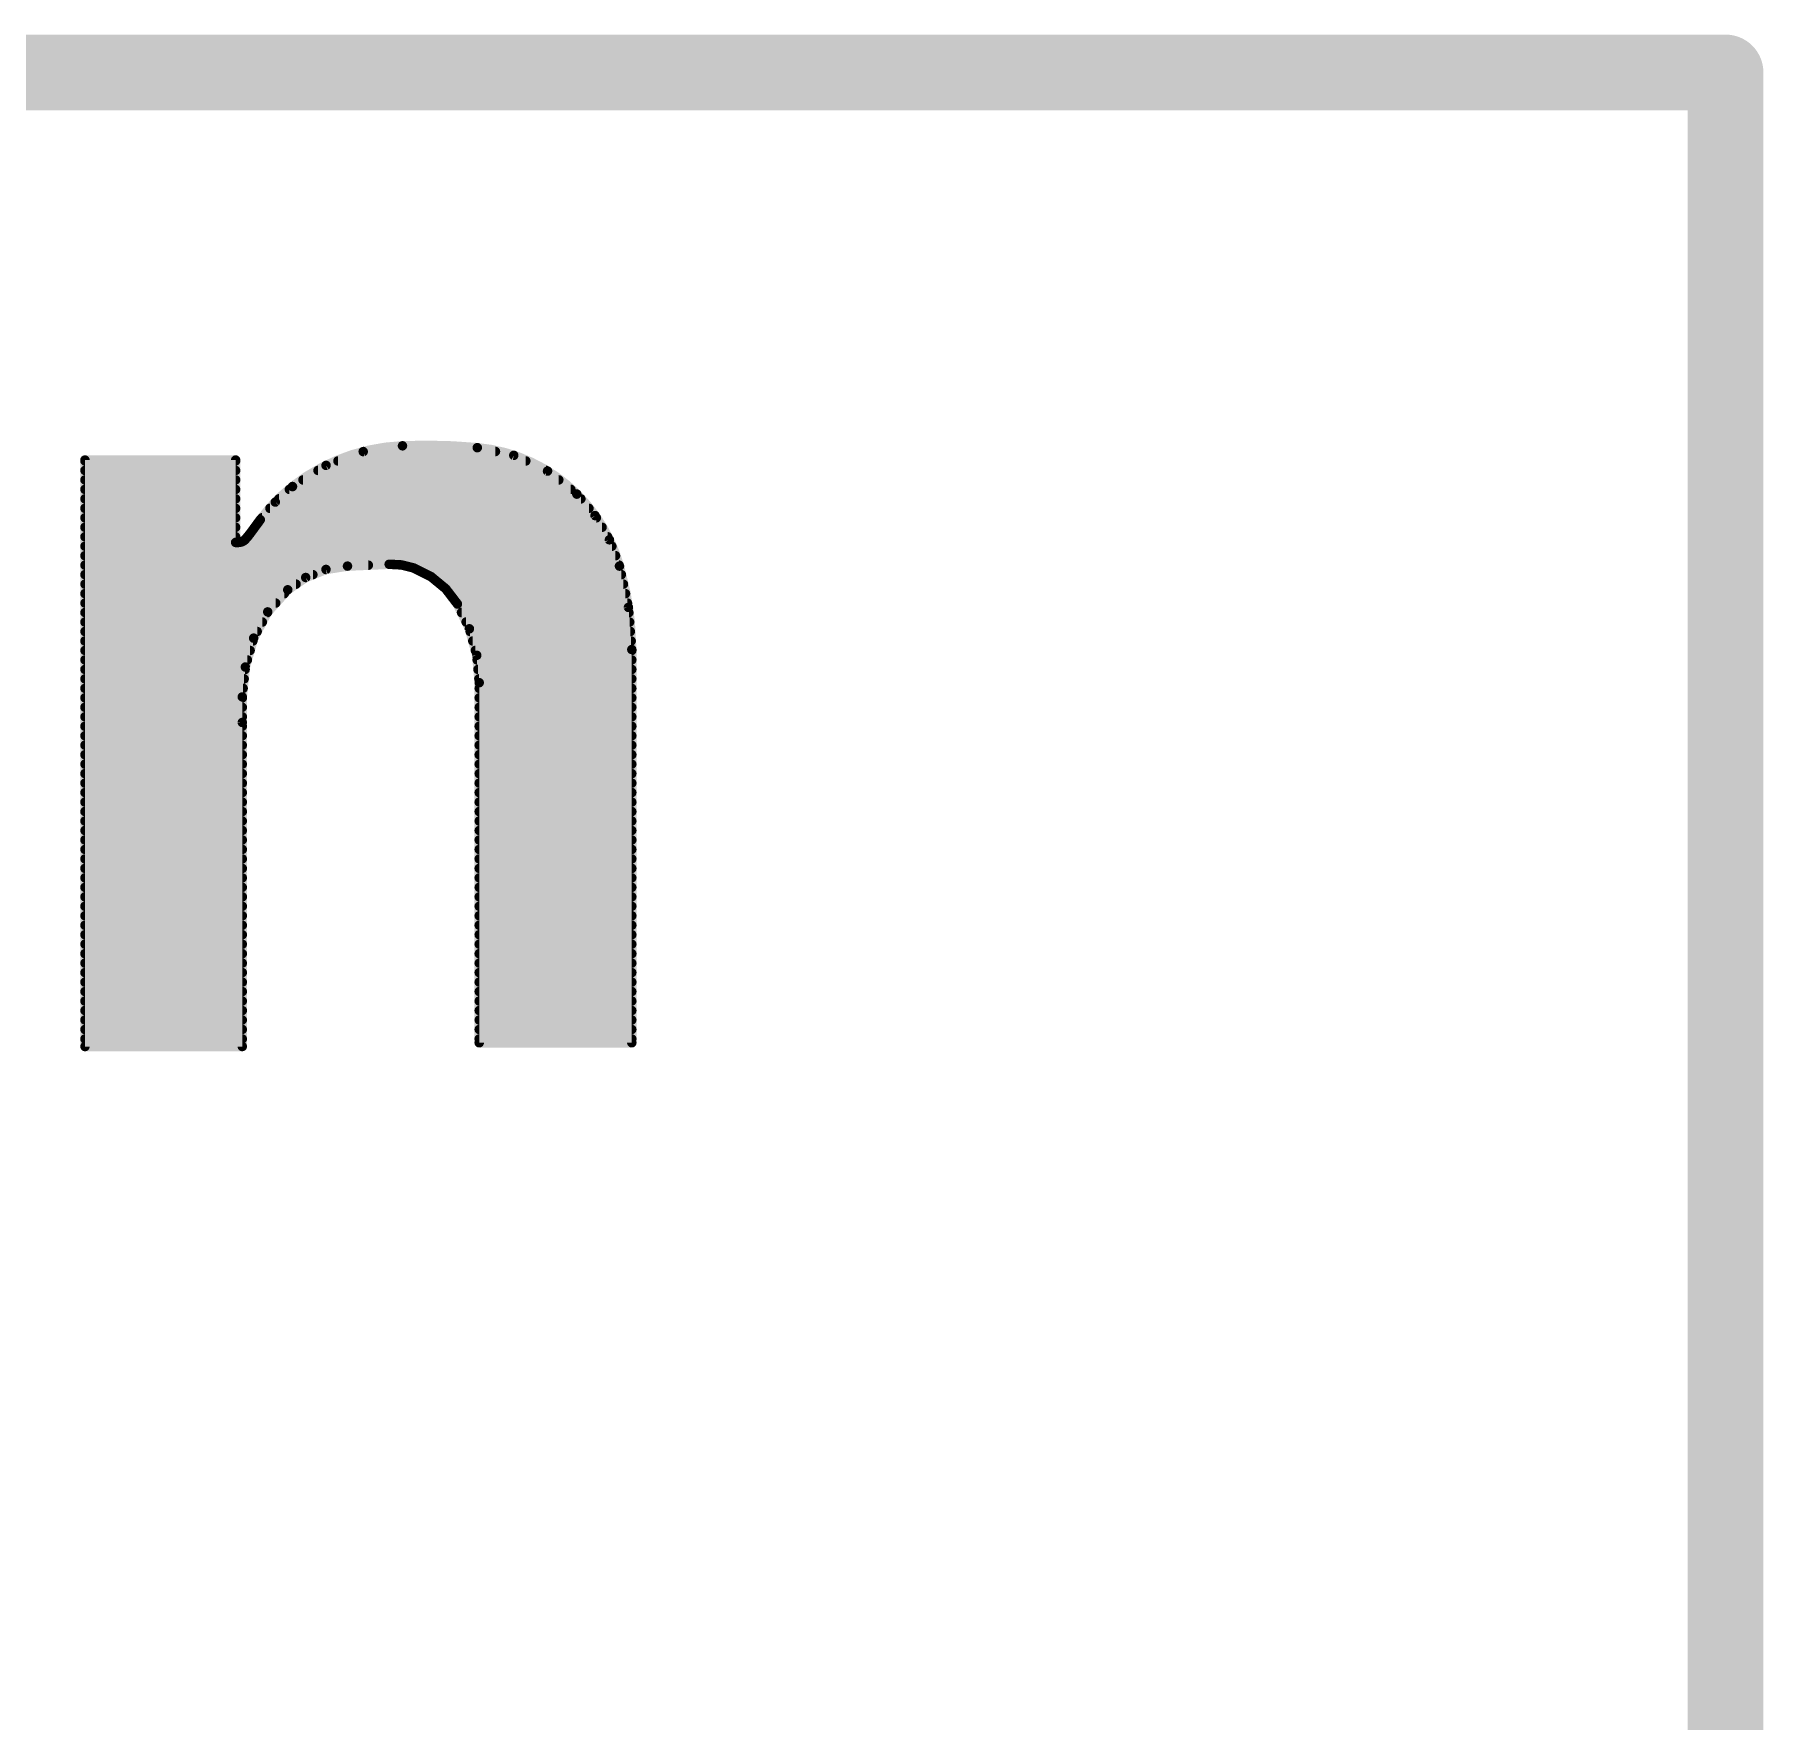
# Model space of a CAD drawing. Extents: x -66 to 17.9, y -10.2 to 50.9.
# Drawn here: x 13.248 to 17.882, y 28.346 to 32.868 of the extents above; entities that cross this region are included whole.
import ezdxf

# ---------------------------------------------------------------- set-up
doc = ezdxf.new("R2010")
doc.units = 0
doc.layers.add('20', color=53, linetype='CONTINUOUS')
doc.layers.add('21', color=41, linetype='CONTINUOUS')

msp = doc.modelspace()

# ---------------------------------------------------------------- linework, layer by layer
at = {"layer": '20', "const_width": 0.2032}
for points in [[(17.78, 32.766), (0, 32.766)], [(17.78, 32.766), (17.78, 0)]]:
    msp.add_lwpolyline(points, dxfattribs=at)
at = {"layer": '20', "const_width": 0.1016}
for points in [[(17.8308, 32.766, 1), (17.7292, 32.766)], [(17.78, 32.7152, 1), (17.78, 32.8168)]]:
    msp.add_lwpolyline(points, format="xyb", dxfattribs=at)
at = {"layer": '21'}
for points, const_width in [([(13.3833, 31.7335, 1), (13.3833, 31.7207)], 0.0127), ([(13.3833, 31.7335, 1), (13.3833, 31.7207)], 0.0127), ([(13.3896, 31.7271, 1), (13.377, 31.7271)], 0.0127), ([(13.3896, 31.7271, 1), (13.377, 31.7271)], 0.0127), ([(13.7934, 31.7271, 1), (13.7808, 31.7271)], 0.0127), ([(13.7934, 31.7271, 1), (13.7808, 31.7271)], 0.0127), ([(13.7871, 31.7207, 1), (13.7871, 31.7335)], 0.0127), ([(13.7871, 31.7207, 1), (13.7871, 31.7335)], 0.0127), ([(14.2342, 31.7652, 0.1577), (13.9395, 31.656)], 0.0254), ([(14.1281, 31.756, 1), (14.13, 31.7434)], 0.0127), ([(14.131, 31.7564, 1), (14.131, 31.7436)], 0.0127), ([(14.1312, 31.7438, 1), (14.1268, 31.7557)], 0.0127), ([(14.4348, 31.7602, 0.0335), (14.2342, 31.7652)], 0.0254), ([(14.2344, 31.7715, 1), (14.234, 31.7589)], 0.0127), ([(14.2339, 31.7715, 1), (14.2345, 31.7589)], 0.0127), ([(14.2351, 31.7589, 1), (14.2333, 31.7715)], 0.0127), ([(14.2345, 31.7589, 1), (14.2339, 31.7715)], 0.0127), ([(14.4361, 31.7664, 1), (14.4335, 31.754)], 0.0127), ([(14.7015, 31.6357, 0.1741), (14.4348, 31.7602)], 0.0254), ([(14.4354, 31.7665, 1), (14.4342, 31.7539)], 0.0127), ([(14.4342, 31.7539, 1), (14.4354, 31.7665)], 0.0127), ([(14.4346, 31.7539, 1), (14.435, 31.7665)], 0.0127), ([(14.4834, 31.7436, 1), (14.4834, 31.7564)], 0.0127), ([(14.5352, 31.7454, 1), (14.5298, 31.7339)], 0.0127), ([(14.5312, 31.7335, 1), (14.5338, 31.7459)], 0.0127), ([(13.3833, 31.7056, 1), (13.3833, 31.6928)], 0.0127), ([(13.3833, 31.731, 1), (13.3833, 31.7183)], 0.0127), ([(13.7871, 31.7183, 1), (13.7871, 31.731)], 0.0127), ([(13.7871, 31.6928, 1), (13.7871, 31.7056)], 0.0127), ([(14.0079, 31.7056, 1), (14.0079, 31.6928)], 0.0127), ([(14.0272, 31.7187, 1), (14.0316, 31.7068)], 0.0127), ([(14.0328, 31.7074, 1), (14.026, 31.7181)], 0.0127), ([(14.0613, 31.731, 1), (14.0613, 31.7183)], 0.0127), ([(14.5648, 31.7183, 1), (14.5648, 31.731)], 0.0127), ([(14.6269, 31.7024, 1), (14.6191, 31.6924)], 0.0127), ([(14.6192, 31.6928, 1), (14.6192, 31.7056)], 0.0127), ([(14.6203, 31.6917, 1), (14.6257, 31.7032)], 0.0127), ([(13.3833, 31.6802, 1), (13.3833, 31.6674)], 0.0127), ([(13.3833, 31.6548, 1), (13.3833, 31.6421)], 0.0127), ([(13.7871, 31.6674, 1), (13.7871, 31.6802)], 0.0127), ([(13.7871, 31.6421, 1), (13.7871, 31.6548)], 0.0127), ([(13.9395, 31.656, 0.0664), (13.8532, 31.5671)], 0.0254), ([(13.9311, 31.6548, 1), (13.9311, 31.6421)], 0.0127), ([(13.9361, 31.6614, 1), (13.9429, 31.6506)], 0.0127), ([(13.9356, 31.661, 1), (13.9434, 31.651)], 0.0127), ([(13.9438, 31.6513, 1), (13.9352, 31.6607)], 0.0127), ([(13.9434, 31.651, 1), (13.9356, 31.661)], 0.0127), ([(13.9677, 31.6802, 1), (13.9677, 31.6674)], 0.0127), ([(14.6531, 31.6674, 1), (14.6531, 31.6802)], 0.0127), ([(14.6854, 31.6421, 1), (14.6854, 31.6548)], 0.0127), ([(14.7063, 31.6398, 1), (14.6967, 31.6316)], 0.0127), ([(14.8158, 31.4427, 0.1281), (14.7015, 31.6357)], 0.0254), ([(14.706, 31.6402, 1), (14.697, 31.6312)], 0.0127), ([(14.697, 31.6312, 1), (14.706, 31.6402)], 0.0127), ([(14.6976, 31.6307, 1), (14.7054, 31.6407)], 0.0127), ([(13.3833, 31.6294, 1), (13.3833, 31.6166)], 0.0127), ([(13.3833, 31.604, 1), (13.3833, 31.5912)], 0.0127), ([(13.7871, 31.6166, 1), (13.7871, 31.6294)], 0.0127), ([(13.7871, 31.5912, 1), (13.7871, 31.604)], 0.0127), ([(13.8791, 31.604, 1), (13.8791, 31.5912)], 0.0127), ([(13.8891, 31.6191, 1), (13.8977, 31.6097)], 0.0127), ([(13.8982, 31.6103, 1), (13.8886, 31.6185)], 0.0127), ([(13.9029, 31.6294, 1), (13.9029, 31.6166)], 0.0127), ([(14.7123, 31.6166, 1), (14.7123, 31.6294)], 0.0127), ([(14.7339, 31.5912, 1), (14.7339, 31.604)], 0.0127), ([(13.3833, 31.5786, 1), (13.3833, 31.5659)], 0.0127), ([(13.3833, 31.5532, 1), (13.3833, 31.5404)], 0.0127), ([(13.7871, 31.5659, 1), (13.7871, 31.5786)], 0.0127), ([(13.7871, 31.5404, 1), (13.7871, 31.5532)], 0.0127), ([(13.8532, 31.5671, 0.0022), (13.8252, 31.529)], 0.0254), ([(13.8383, 31.5532, 1), (13.8383, 31.5404)], 0.0127), ([(13.8484, 31.5712, 1), (13.858, 31.563)], 0.0127), ([(13.8481, 31.5709, 1), (13.8583, 31.5633)], 0.0127), ([(13.8583, 31.5633, 1), (13.8481, 31.5709)], 0.0127), ([(13.8583, 31.5633, 1), (13.8481, 31.5709)], 0.0127), ([(13.8575, 31.5786, 1), (13.8575, 31.5659)], 0.0127), ([(14.7559, 31.5814, 1), (14.7449, 31.5749)], 0.0127), ([(14.7456, 31.5741, 1), (14.7552, 31.5823)], 0.0127), ([(14.7539, 31.5659, 1), (14.7539, 31.5786)], 0.0127), ([(14.769, 31.5404, 1), (14.769, 31.5532)], 0.0127), ([(13.3833, 31.5278, 1), (13.3833, 31.515)], 0.0127), ([(13.3833, 31.5024, 1), (13.3833, 31.4897)], 0.0127), ([(13.7871, 31.5126, 1), (13.7871, 31.4998)], 0.0127), ([(13.7871, 31.5126, 1), (13.7871, 31.4998)], 0.0127), ([(13.7808, 31.5062, 1), (13.7934, 31.5062)], 0.0127), ([(13.7808, 31.5062, 1), (13.7934, 31.5062)], 0.0127), ([(13.7871, 31.515, 1), (13.7871, 31.5278)], 0.0127), ([(13.7947, 31.5062, 0.205), (13.8125, 31.5138)], 0.0254), ([(13.7934, 31.5124, 1), (13.796, 31.5)], 0.0127), ([(13.7947, 31.5125, 1), (13.7947, 31.4999)], 0.0127), ([(13.7947, 31.4998, 1), (13.7947, 31.5126)], 0.0127), ([(13.7947, 31.4998, 1), (13.7947, 31.5126)], 0.0127), ([(13.8008, 31.5134, 1), (13.808, 31.503)], 0.0127), ([(13.8056, 31.502, 1), (13.8031, 31.5144)], 0.0127), ([(13.8125, 31.5138, 0.0333), (13.8252, 31.529)], 0.0254), ([(13.8079, 31.5182, 1), (13.8171, 31.5094)], 0.0127), ([(13.8076, 31.5179, 1), (13.8174, 31.5097)], 0.0127), ([(13.8171, 31.5094, 1), (13.8079, 31.5182)], 0.0127), ([(13.8161, 31.5086, 1), (13.8089, 31.519)], 0.0127), ([(13.8189, 31.5278, 1), (13.8189, 31.515)], 0.0127), ([(13.8201, 31.5328, 1), (13.8303, 31.5252)], 0.0127), ([(13.8201, 31.5327, 1), (13.8303, 31.5253)], 0.0127), ([(13.8303, 31.5253, 1), (13.8201, 31.5327)], 0.0127), ([(13.8301, 31.5249, 1), (13.8203, 31.5331)], 0.0127), ([(14.7948, 31.5155, 1), (14.7829, 31.511)], 0.0127), ([(14.7834, 31.51, 1), (14.7943, 31.5165)], 0.0127), ([(14.784, 31.515, 1), (14.784, 31.5278)], 0.0127), ([(14.7954, 31.4897, 1), (14.7954, 31.5024)], 0.0127), ([(13.3833, 31.477, 1), (13.3833, 31.4642)], 0.0127), ([(14.2646, 31.4376, 0.0992), (14.1986, 31.4477)], 0.0254), ([(14.8051, 31.4642, 1), (14.8051, 31.477)], 0.0127), ([(13.3833, 31.4516, 1), (13.3833, 31.4388)], 0.0127), ([(13.3833, 31.4262, 1), (13.3833, 31.4135)], 0.0127), ([(14.0868, 31.4427, 0.1688), (13.9268, 31.3792)], 0.0254), ([(13.9726, 31.4181, 1), (13.9773, 31.4063)], 0.0127), ([(13.9785, 31.4069, 1), (13.9713, 31.4174)], 0.0127), ([(13.9941, 31.4135, 1), (13.9941, 31.4262)], 0.0127), ([(14.0282, 31.44, 1), (14.0301, 31.4274)], 0.0127), ([(14.0315, 31.4278, 1), (14.0268, 31.4396)], 0.0127), ([(14.0868, 31.4427, 0.0006), (14.1986, 31.4477)], 0.0254), ([(14.0865, 31.449, 1), (14.0871, 31.4364)], 0.0127), ([(14.0865, 31.449, 1), (14.0871, 31.4364)], 0.0127), ([(14.0878, 31.4364, 1), (14.0858, 31.449)], 0.0127), ([(14.0871, 31.4364, 1), (14.0865, 31.449)], 0.0127), ([(14.1427, 31.4388, 1), (14.1427, 31.4516)], 0.0127), ([(14.1989, 31.454, 1), (14.1983, 31.4414)], 0.0127), ([(14.1983, 31.454, 1), (14.1989, 31.4414)], 0.0127), ([(14.1989, 31.4414, 1), (14.1983, 31.454)], 0.0127), ([(14.1989, 31.4414, 1), (14.1983, 31.454)], 0.0127), ([(14.2337, 31.4521, 1), (14.2305, 31.4398)], 0.0127), ([(14.2349, 31.4516, 1), (14.2349, 31.4388)], 0.0127), ([(14.2318, 31.4396, 1), (14.2324, 31.4523)], 0.0127), ([(14.2674, 31.4433, 1), (14.2618, 31.4319)], 0.0127), ([(14.3815, 31.3411, 0.1719), (14.2646, 31.4376)], 0.0254), ([(14.2668, 31.4436, 1), (14.2624, 31.4316)], 0.0127), ([(14.2624, 31.4316, 1), (14.2668, 31.4436)], 0.0127), ([(14.263, 31.4314, 1), (14.2662, 31.4438)], 0.0127), ([(14.3003, 31.4262, 1), (14.3003, 31.4135)], 0.0127), ([(14.3146, 31.4195, 1), (14.3066, 31.4097)], 0.0127), ([(14.3078, 31.409, 1), (14.3134, 31.4203)], 0.0127), ([(14.822, 31.444, 1), (14.8096, 31.4414)], 0.0127), ([(14.8488, 31.2191, 0.0668), (14.8158, 31.4427)], 0.0254), ([(14.8219, 31.4445, 1), (14.8097, 31.4409)], 0.0127), ([(14.8097, 31.4409, 1), (14.8219, 31.4445)], 0.0127), ([(14.8099, 31.4404, 1), (14.8217, 31.445)], 0.0127), ([(14.8148, 31.4388, 1), (14.8148, 31.4516)], 0.0127), ([(14.8208, 31.4135, 1), (14.8208, 31.4262)], 0.0127), ([(13.3833, 31.4008, 1), (13.3833, 31.388)], 0.0127), ([(13.3833, 31.3754, 1), (13.3833, 31.3626)], 0.0127), ([(13.9268, 31.3792, 0.1229), (13.8354, 31.2496)], 0.0254), ([(13.9176, 31.3626, 1), (13.9176, 31.3754)], 0.0127), ([(13.9232, 31.3844, 1), (13.9304, 31.374)], 0.0127), ([(13.9227, 31.384, 1), (13.9309, 31.3744)], 0.0127), ([(13.9315, 31.3749, 1), (13.9221, 31.3835)], 0.0127), ([(13.9309, 31.3744, 1), (13.9227, 31.384)], 0.0127), ([(13.949, 31.388, 1), (13.949, 31.4008)], 0.0127), ([(14.3351, 31.4008, 1), (14.3351, 31.388)], 0.0127), ([(14.3553, 31.3858, 1), (14.3452, 31.378)], 0.0127), ([(14.3462, 31.377, 1), (14.3543, 31.3868)], 0.0127), ([(14.3601, 31.3754, 1), (14.3601, 31.3626)], 0.0127), ([(14.8263, 31.388, 1), (14.8263, 31.4008)], 0.0127), ([(14.8318, 31.3626, 1), (14.8318, 31.3754)], 0.0127), ([(13.3833, 31.35, 1), (13.3833, 31.3373)], 0.0127), ([(13.3833, 31.3246, 1), (13.3833, 31.3118)], 0.0127), ([(13.8684, 31.3243, 1), (13.8778, 31.3158)], 0.0127), ([(13.8787, 31.317, 1), (13.8675, 31.323)], 0.0127), ([(13.8722, 31.3118, 1), (13.8722, 31.3246)], 0.0127), ([(13.8945, 31.3373, 1), (13.8945, 31.35)], 0.0127), ([(14.3796, 31.35, 1), (14.3796, 31.3373)], 0.0127), ([(14.3872, 31.3439, 1), (14.3758, 31.3383)], 0.0127), ([(14.4399, 31.1302, 0.136), (14.3815, 31.3411)], 0.0254), ([(14.3869, 31.3444, 1), (14.3761, 31.3378)], 0.0127), ([(14.3761, 31.3378, 1), (14.3869, 31.3444)], 0.0127), ([(14.3765, 31.3372, 1), (14.3865, 31.345)], 0.0127), ([(14.3926, 31.3246, 1), (14.3926, 31.3118)], 0.0127), ([(14.8461, 31.3325, 1), (14.8334, 31.3315)], 0.0127), ([(14.8336, 31.3307, 1), (14.846, 31.3333)], 0.0127), ([(14.8373, 31.3373, 1), (14.8373, 31.35)], 0.0127), ([(14.8409, 31.3118, 1), (14.8409, 31.3246)], 0.0127), ([(13.3833, 31.2992, 1), (13.3833, 31.2864)], 0.0127), ([(13.3833, 31.2738, 1), (13.3833, 31.2611)], 0.0127), ([(13.8449, 31.2611, 1), (13.8449, 31.2738)], 0.0127), ([(13.8586, 31.2864, 1), (13.8586, 31.2992)], 0.0127), ([(14.4049, 31.2992, 1), (14.4049, 31.2864)], 0.0127), ([(14.4197, 31.2764, 1), (14.4075, 31.273)], 0.0127), ([(14.4079, 31.2719, 1), (14.4193, 31.2775)], 0.0127), ([(14.4156, 31.2738, 1), (14.4156, 31.2611)], 0.0127), ([(14.8429, 31.2864, 1), (14.8429, 31.2992)], 0.0127), ([(14.8449, 31.2611, 1), (14.8449, 31.2738)], 0.0127), ([(13.3833, 31.2484, 1), (13.3833, 31.2356)], 0.0127), ([(13.3833, 31.223, 1), (13.3833, 31.2103)], 0.0127), ([(13.8354, 31.2496, 0.0895), (13.8049, 31.0921)], 0.0254), ([(13.8259, 31.2103, 1), (13.8259, 31.223)], 0.0127), ([(13.8298, 31.2526, 1), (13.841, 31.2466)], 0.0127), ([(13.8295, 31.2519, 1), (13.8413, 31.2473)], 0.0127), ([(13.8415, 31.2478, 1), (13.8293, 31.2514)], 0.0127), ([(13.8413, 31.2473, 1), (13.8295, 31.2519)], 0.0127), ([(13.8332, 31.2356, 1), (13.8332, 31.2484)], 0.0127), ([(14.4227, 31.2484, 1), (14.4227, 31.2356)], 0.0127), ([(14.4297, 31.223, 1), (14.4297, 31.2103)], 0.0127), ([(14.8552, 31.2191, 1), (14.8425, 31.2191)], 0.0127), ([(14.8552, 31.2191, 1), (14.8425, 31.2191)], 0.0127), ([(14.847, 31.2356, 1), (14.847, 31.2484)], 0.0127), ([(14.8488, 31.2103, 1), (14.8488, 31.223)], 0.0127), ([(13.3833, 31.1976, 1), (13.3833, 31.1849)], 0.0127), ([(13.8194, 31.1716, 1), (13.8068, 31.1729)], 0.0127), ([(13.8186, 31.1849, 1), (13.8186, 31.1976)], 0.0127), ([(14.4396, 31.2042, 1), (14.427, 31.2031)], 0.0127), ([(14.4272, 31.2019, 1), (14.4394, 31.2053)], 0.0127), ([(14.4344, 31.1976, 1), (14.4344, 31.1849)], 0.0127), ([(14.8425, 31.2186, 1), (14.8551, 31.2196)], 0.0127), ([(14.8425, 31.219, 1), (14.8551, 31.2192)], 0.0127), ([(14.8488, 31.1849, 1), (14.8488, 31.1976)], 0.0127), ([(13.3833, 31.1722, 1), (13.3833, 31.1594)], 0.0127), ([(13.3833, 31.1468, 1), (13.3833, 31.1341)], 0.0127), ([(13.807, 31.174, 1), (13.8192, 31.1705)], 0.0127), ([(13.8099, 31.1341, 1), (13.8099, 31.1468)], 0.0127), ([(13.8125, 31.1594, 1), (13.8125, 31.1722)], 0.0127), ([(14.4367, 31.1722, 1), (14.4367, 31.1594)], 0.0127), ([(14.439, 31.1468, 1), (14.439, 31.1341)], 0.0127), ([(14.4463, 31.1302, 1), (14.4336, 31.1302)], 0.0127), ([(14.4463, 31.1302, 1), (14.4336, 31.1302)], 0.0127), ([(14.4336, 31.1296, 1), (14.4462, 31.1308)], 0.0127), ([(14.4336, 31.1302, 1), (14.4462, 31.1302)], 0.0127), ([(14.8488, 31.1594, 1), (14.8488, 31.1722)], 0.0127), ([(14.8488, 31.1341, 1), (14.8488, 31.1468)], 0.0127), ([(13.3833, 31.1214, 1), (13.3833, 31.1087)], 0.0127), ([(13.3833, 31.096, 1), (13.3833, 31.0832)], 0.0127), ([(13.8049, 31.0921, 0.0064), (13.8049, 31.0236)], 0.0254), ([(13.7986, 31.0927, 1), (13.8112, 31.0915)], 0.0127), ([(13.7986, 31.0922, 1), (13.8112, 31.092)], 0.0127), ([(13.8112, 31.092, 1), (13.7986, 31.0922)], 0.0127), ([(13.8112, 31.0921, 1), (13.7986, 31.0921)], 0.0127), ([(13.8049, 31.0832, 1), (13.8049, 31.096)], 0.0127), ([(13.8072, 31.1087, 1), (13.8072, 31.1214)], 0.0127), ([(14.4399, 31.1214, 1), (14.4399, 31.1087)], 0.0127), ([(14.4399, 31.096, 1), (14.4399, 31.0832)], 0.0127), ([(14.8488, 31.1087, 1), (14.8488, 31.1214)], 0.0127), ([(14.8488, 31.0832, 1), (14.8488, 31.096)], 0.0127), ([(13.3833, 31.0706, 1), (13.3833, 31.0579)], 0.0127), ([(13.3833, 31.0452, 1), (13.3833, 31.0325)], 0.0127), ([(13.8049, 31.0579, 1), (13.8049, 31.0706)], 0.0127), ([(13.8049, 31.0325, 1), (13.8049, 31.0452)], 0.0127), ([(14.4399, 31.0706, 1), (14.4399, 31.0579)], 0.0127), ([(14.4399, 31.0452, 1), (14.4399, 31.0325)], 0.0127), ([(14.8488, 31.0579, 1), (14.8488, 31.0706)], 0.0127), ([(14.8488, 31.0325, 1), (14.8488, 31.0452)], 0.0127), ([(13.3833, 31.0198, 1), (13.3833, 31.007)], 0.0127), ([(13.3833, 30.9944, 1), (13.3833, 30.9817)], 0.0127), ([(13.8112, 31.0236, 1), (13.7986, 31.0236)], 0.0127), ([(13.7986, 31.0235, 1), (13.8112, 31.0237)], 0.0127), ([(13.8049, 31.007, 1), (13.8049, 31.0198)], 0.0127), ([(13.8049, 30.9817, 1), (13.8049, 30.9944)], 0.0127), ([(14.4399, 31.0198, 1), (14.4399, 31.007)], 0.0127), ([(14.4399, 30.9944, 1), (14.4399, 30.9817)], 0.0127), ([(14.8488, 31.007, 1), (14.8488, 31.0198)], 0.0127), ([(14.8488, 30.9817, 1), (14.8488, 30.9944)], 0.0127), ([(13.3833, 30.969, 1), (13.3833, 30.9563)], 0.0127), ([(13.8049, 30.9563, 1), (13.8049, 30.969)], 0.0127), ([(14.4399, 30.969, 1), (14.4399, 30.9563)], 0.0127), ([(14.8488, 30.9563, 1), (14.8488, 30.969)], 0.0127), ([(13.3833, 30.9436, 1), (13.3833, 30.9308)], 0.0127), ([(13.3833, 30.9182, 1), (13.3833, 30.9055)], 0.0127), ([(13.8049, 30.9308, 1), (13.8049, 30.9436)], 0.0127), ([(13.8049, 30.9055, 1), (13.8049, 30.9182)], 0.0127), ([(14.4399, 30.9436, 1), (14.4399, 30.9308)], 0.0127), ([(14.4399, 30.9182, 1), (14.4399, 30.9055)], 0.0127), ([(14.8488, 30.9308, 1), (14.8488, 30.9436)], 0.0127), ([(14.8488, 30.9055, 1), (14.8488, 30.9182)], 0.0127), ([(13.3833, 30.8928, 1), (13.3833, 30.8801)], 0.0127), ([(13.3833, 30.8674, 1), (13.3833, 30.8546)], 0.0127), ([(13.8049, 30.8801, 1), (13.8049, 30.8928)], 0.0127), ([(13.8049, 30.8546, 1), (13.8049, 30.8674)], 0.0127), ([(14.4399, 30.8928, 1), (14.4399, 30.8801)], 0.0127), ([(14.4399, 30.8674, 1), (14.4399, 30.8546)], 0.0127), ([(14.8488, 30.8801, 1), (14.8488, 30.8928)], 0.0127), ([(14.8488, 30.8546, 1), (14.8488, 30.8674)], 0.0127), ([(13.3833, 30.842, 1), (13.3833, 30.8293)], 0.0127), ([(13.3833, 30.8166, 1), (13.3833, 30.8039)], 0.0127), ([(13.8049, 30.8293, 1), (13.8049, 30.842)], 0.0127), ([(13.8049, 30.8039, 1), (13.8049, 30.8166)], 0.0127), ([(14.4399, 30.842, 1), (14.4399, 30.8293)], 0.0127), ([(14.4399, 30.8166, 1), (14.4399, 30.8039)], 0.0127), ([(14.8488, 30.8293, 1), (14.8488, 30.842)], 0.0127), ([(14.8488, 30.8039, 1), (14.8488, 30.8166)], 0.0127), ([(13.3833, 30.7912, 1), (13.3833, 30.7784)], 0.0127), ([(13.3833, 30.7658, 1), (13.3833, 30.7531)], 0.0127), ([(13.8049, 30.7784, 1), (13.8049, 30.7912)], 0.0127), ([(13.8049, 30.7531, 1), (13.8049, 30.7658)], 0.0127), ([(14.4399, 30.7912, 1), (14.4399, 30.7784)], 0.0127), ([(14.4399, 30.7658, 1), (14.4399, 30.7531)], 0.0127), ([(14.8488, 30.7784, 1), (14.8488, 30.7912)], 0.0127), ([(14.8488, 30.7531, 1), (14.8488, 30.7658)], 0.0127), ([(13.3833, 30.7404, 1), (13.3833, 30.7277)], 0.0127), ([(13.3833, 30.715, 1), (13.3833, 30.7022)], 0.0127), ([(13.8049, 30.7277, 1), (13.8049, 30.7404)], 0.0127), ([(13.8049, 30.7022, 1), (13.8049, 30.715)], 0.0127), ([(14.4399, 30.7404, 1), (14.4399, 30.7277)], 0.0127), ([(14.4399, 30.715, 1), (14.4399, 30.7022)], 0.0127), ([(14.8488, 30.7277, 1), (14.8488, 30.7404)], 0.0127), ([(14.8488, 30.7022, 1), (14.8488, 30.715)], 0.0127), ([(13.3833, 30.6896, 1), (13.3833, 30.6769)], 0.0127), ([(13.8049, 30.6769, 1), (13.8049, 30.6896)], 0.0127), ([(14.4399, 30.6896, 1), (14.4399, 30.6769)], 0.0127), ([(14.8488, 30.6769, 1), (14.8488, 30.6896)], 0.0127), ([(13.3833, 30.6642, 1), (13.3833, 30.6515)], 0.0127), ([(13.3833, 30.6388, 1), (13.3833, 30.626)], 0.0127), ([(13.8049, 30.6515, 1), (13.8049, 30.6642)], 0.0127), ([(13.8049, 30.626, 1), (13.8049, 30.6388)], 0.0127), ([(14.4399, 30.6642, 1), (14.4399, 30.6515)], 0.0127), ([(14.4399, 30.6388, 1), (14.4399, 30.626)], 0.0127), ([(14.8488, 30.6515, 1), (14.8488, 30.6642)], 0.0127), ([(14.8488, 30.626, 1), (14.8488, 30.6388)], 0.0127), ([(13.3833, 30.6134, 1), (13.3833, 30.6007)], 0.0127), ([(13.3833, 30.588, 1), (13.3833, 30.5753)], 0.0127), ([(13.8049, 30.6007, 1), (13.8049, 30.6134)], 0.0127), ([(13.8049, 30.5753, 1), (13.8049, 30.588)], 0.0127), ([(14.4399, 30.6134, 1), (14.4399, 30.6007)], 0.0127), ([(14.4399, 30.588, 1), (14.4399, 30.5753)], 0.0127), ([(14.8488, 30.6007, 1), (14.8488, 30.6134)], 0.0127), ([(14.8488, 30.5753, 1), (14.8488, 30.588)], 0.0127), ([(13.3833, 30.5626, 1), (13.3833, 30.5498)], 0.0127), ([(13.3833, 30.5372, 1), (13.3833, 30.5245)], 0.0127), ([(13.8049, 30.5498, 1), (13.8049, 30.5626)], 0.0127), ([(13.8049, 30.5245, 1), (13.8049, 30.5372)], 0.0127), ([(14.4399, 30.5626, 1), (14.4399, 30.5498)], 0.0127), ([(14.4399, 30.5372, 1), (14.4399, 30.5245)], 0.0127), ([(14.8488, 30.5498, 1), (14.8488, 30.5626)], 0.0127), ([(14.8488, 30.5245, 1), (14.8488, 30.5372)], 0.0127), ([(13.3833, 30.5118, 1), (13.3833, 30.4991)], 0.0127), ([(13.3833, 30.4864, 1), (13.3833, 30.4736)], 0.0127), ([(13.8049, 30.4991, 1), (13.8049, 30.5118)], 0.0127), ([(13.8049, 30.4736, 1), (13.8049, 30.4864)], 0.0127), ([(14.4399, 30.5118, 1), (14.4399, 30.4991)], 0.0127), ([(14.4399, 30.4864, 1), (14.4399, 30.4736)], 0.0127), ([(14.8488, 30.4991, 1), (14.8488, 30.5118)], 0.0127), ([(14.8488, 30.4736, 1), (14.8488, 30.4864)], 0.0127), ([(13.3833, 30.461, 1), (13.3833, 30.4483)], 0.0127), ([(13.3833, 30.4356, 1), (13.3833, 30.4229)], 0.0127), ([(13.8049, 30.4483, 1), (13.8049, 30.461)], 0.0127), ([(13.8049, 30.4229, 1), (13.8049, 30.4356)], 0.0127), ([(14.4399, 30.461, 1), (14.4399, 30.4483)], 0.0127), ([(14.4399, 30.4356, 1), (14.4399, 30.4229)], 0.0127), ([(14.8488, 30.4483, 1), (14.8488, 30.461)], 0.0127), ([(14.8488, 30.4229, 1), (14.8488, 30.4356)], 0.0127), ([(13.3833, 30.4102, 1), (13.3833, 30.3974)], 0.0127), ([(13.8049, 30.3974, 1), (13.8049, 30.4102)], 0.0127), ([(14.4399, 30.4102, 1), (14.4399, 30.3974)], 0.0127), ([(14.8488, 30.3974, 1), (14.8488, 30.4102)], 0.0127), ([(13.3833, 30.3848, 1), (13.3833, 30.3721)], 0.0127), ([(13.3833, 30.3594, 1), (13.3833, 30.3467)], 0.0127), ([(13.8049, 30.3721, 1), (13.8049, 30.3848)], 0.0127), ([(13.8049, 30.3467, 1), (13.8049, 30.3594)], 0.0127), ([(14.4399, 30.3848, 1), (14.4399, 30.3721)], 0.0127), ([(14.4399, 30.3594, 1), (14.4399, 30.3467)], 0.0127), ([(14.8488, 30.3721, 1), (14.8488, 30.3848)], 0.0127), ([(14.8488, 30.3467, 1), (14.8488, 30.3594)], 0.0127), ([(13.3833, 30.334, 1), (13.3833, 30.3212)], 0.0127), ([(13.3833, 30.3086, 1), (13.3833, 30.2959)], 0.0127), ([(13.8049, 30.3212, 1), (13.8049, 30.334)], 0.0127), ([(13.8049, 30.2959, 1), (13.8049, 30.3086)], 0.0127), ([(14.4399, 30.334, 1), (14.4399, 30.3212)], 0.0127), ([(14.4399, 30.3086, 1), (14.4399, 30.2959)], 0.0127), ([(14.8488, 30.3212, 1), (14.8488, 30.334)], 0.0127), ([(14.8488, 30.2959, 1), (14.8488, 30.3086)], 0.0127), ([(13.3833, 30.2832, 1), (13.3833, 30.2705)], 0.0127), ([(13.3833, 30.2578, 1), (13.3833, 30.245)], 0.0127), ([(13.8049, 30.2705, 1), (13.8049, 30.2832)], 0.0127), ([(13.8049, 30.245, 1), (13.8049, 30.2578)], 0.0127), ([(14.4399, 30.2832, 1), (14.4399, 30.2705)], 0.0127), ([(14.4399, 30.2578, 1), (14.4399, 30.245)], 0.0127), ([(14.8488, 30.2705, 1), (14.8488, 30.2832)], 0.0127), ([(14.8488, 30.245, 1), (14.8488, 30.2578)], 0.0127), ([(13.3833, 30.2324, 1), (13.3833, 30.2197)], 0.0127), ([(13.3833, 30.207, 1), (13.3833, 30.1943)], 0.0127), ([(13.8049, 30.2197, 1), (13.8049, 30.2324)], 0.0127), ([(13.8049, 30.1943, 1), (13.8049, 30.207)], 0.0127), ([(14.4399, 30.2324, 1), (14.4399, 30.2197)], 0.0127), ([(14.4399, 30.207, 1), (14.4399, 30.1943)], 0.0127), ([(14.8488, 30.2197, 1), (14.8488, 30.2324)], 0.0127), ([(14.8488, 30.1943, 1), (14.8488, 30.207)], 0.0127), ([(13.3833, 30.1816, 1), (13.3833, 30.1688)], 0.0127), ([(13.3833, 30.1613, 1), (13.3833, 30.1486)], 0.0127), ([(13.3833, 30.1613, 1), (13.3833, 30.1486)], 0.0127), ([(13.8049, 30.1688, 1), (13.8049, 30.1816)], 0.0127), ([(13.8049, 30.1486, 1), (13.8049, 30.1613)], 0.0127), ([(13.8049, 30.1486, 1), (13.8049, 30.1613)], 0.0127), ([(14.4399, 30.1816, 1), (14.4399, 30.1688)], 0.0127), ([(14.4399, 30.1714, 1), (14.4399, 30.1587)], 0.0127), ([(14.4399, 30.1714, 1), (14.4399, 30.1587)], 0.0127), ([(14.4336, 30.165, 1), (14.4463, 30.165)], 0.0127), ([(14.4336, 30.165, 1), (14.4463, 30.165)], 0.0127), ([(14.8425, 30.165, 1), (14.8552, 30.165)], 0.0127), ([(14.8425, 30.165, 1), (14.8552, 30.165)], 0.0127), ([(14.8488, 30.1688, 1), (14.8488, 30.1816)], 0.0127), ([(14.8488, 30.1587, 1), (14.8488, 30.1714)], 0.0127), ([(14.8488, 30.1587, 1), (14.8488, 30.1714)], 0.0127), ([(13.377, 30.1549, 1), (13.3896, 30.1549)], 0.0127), ([(13.377, 30.1549, 1), (13.3896, 30.1549)], 0.0127), ([(13.7986, 30.1549, 1), (13.8112, 30.1549)], 0.0127), ([(13.7986, 30.1549, 1), (13.8112, 30.1549)], 0.0127)]:
    msp.add_lwpolyline(points, format="xyb", dxfattribs=dict(at, const_width=const_width))
at = {"layer": '21', "const_width": 0.0254}
for points in [[(13.3833, 31.7271), (13.7871, 31.7271)], [(13.3833, 30.1549), (13.3833, 31.7271)], [(13.3833, 30.1549), (13.3833, 31.7271)], [(13.3833, 31.7271), (13.7871, 31.7271)], [(13.7871, 31.7271), (13.7871, 31.5062)], [(13.7871, 31.7271), (13.7871, 31.5062)], [(14.0294, 31.7128), (14.129, 31.7497)], [(14.129, 31.7497), (14.2342, 31.7652)], [(14.131, 31.75), (14.4834, 31.75)], [(14.2342, 31.7652), (14.4348, 31.7602)], [(14.4348, 31.7602), (14.5325, 31.7397)], [(14.5325, 31.7397), (14.623, 31.6974)], [(13.3833, 31.7246), (13.7871, 31.7246)], [(13.3833, 31.6992), (13.7871, 31.6992)], [(13.9395, 31.656), (14.0294, 31.7128)], [(14.0079, 31.6992), (14.6192, 31.6992)], [(14.0613, 31.7246), (14.5648, 31.7246)], [(14.623, 31.6974), (14.7015, 31.6357)], [(13.3833, 31.6738), (13.7871, 31.6738)], [(13.3833, 31.6484), (13.7871, 31.6484)], [(13.8934, 31.6144), (13.9395, 31.656)], [(13.9311, 31.6484), (14.6854, 31.6484)], [(13.9677, 31.6738), (14.6531, 31.6738)], [(14.7015, 31.6357), (14.7504, 31.5782)], [(13.3833, 31.623), (13.7871, 31.623)], [(13.3833, 31.5976), (13.7871, 31.5976)], [(13.8532, 31.5671), (13.8934, 31.6144)], [(13.8791, 31.5976), (14.7339, 31.5976)], [(13.9029, 31.623), (14.7123, 31.623)], [(13.3833, 31.5722), (13.7871, 31.5722)], [(13.3833, 31.5468), (13.7871, 31.5468)], [(13.8252, 31.529), (13.8532, 31.5671)], [(13.8383, 31.5468), (14.769, 31.5468)], [(13.8575, 31.5722), (14.7539, 31.5722)], [(14.7504, 31.5782), (14.7889, 31.5132)], [(13.3833, 31.5214), (13.7871, 31.5214)], [(13.3833, 31.496), (14.7954, 31.496)], [(13.7871, 31.5062), (13.7947, 31.5062)], [(13.7871, 31.5062), (13.7947, 31.5062)], [(13.7947, 31.5062), (13.8044, 31.5082)], [(13.8044, 31.5082), (13.8125, 31.5138)], [(13.8125, 31.5138), (13.8252, 31.529)], [(13.8189, 31.5214), (14.784, 31.5214)], [(14.7889, 31.5132), (14.8158, 31.4427)], [(13.3833, 31.4706), (14.8051, 31.4706)], [(13.3833, 31.4452), (14.1427, 31.4452)], [(13.3833, 31.4198), (13.9941, 31.4198)], [(13.9749, 31.4122), (13.9268, 31.3792)], [(14.0292, 31.4337), (13.9749, 31.4122)], [(14.0868, 31.4427), (14.0292, 31.4337)], [(14.1986, 31.4477), (14.0868, 31.4427)], [(14.2321, 31.4459), (14.1986, 31.4477)], [(14.2646, 31.4376), (14.2321, 31.4459)], [(14.2349, 31.4452), (14.8148, 31.4452)], [(14.3106, 31.4146), (14.2646, 31.4376)], [(14.3003, 31.4198), (14.8208, 31.4198)], [(14.3502, 31.3819), (14.3106, 31.4146)], [(14.8158, 31.4427), (14.8398, 31.332)], [(13.3833, 31.3944), (13.949, 31.3944)], [(13.3833, 31.369), (13.9176, 31.369)], [(13.9268, 31.3792), (13.8731, 31.32)], [(14.3351, 31.3944), (14.8263, 31.3944)], [(14.3815, 31.3411), (14.3502, 31.3819)], [(14.3601, 31.369), (14.8318, 31.369)], [(13.3833, 31.3436), (13.8945, 31.3436)], [(13.3833, 31.3182), (13.8722, 31.3182)], [(13.8731, 31.32), (13.8354, 31.2496)], [(14.3796, 31.3436), (14.8373, 31.3436)], [(14.4136, 31.2747), (14.3815, 31.3411)], [(14.3926, 31.3182), (14.8409, 31.3182)], [(14.8398, 31.332), (14.8488, 31.2191)], [(13.3833, 31.2928), (13.8586, 31.2928)], [(13.3833, 31.2674), (13.8449, 31.2674)], [(14.4049, 31.2928), (14.8429, 31.2928)], [(14.4333, 31.2036), (14.4136, 31.2747)], [(14.4156, 31.2674), (14.8449, 31.2674)], [(13.3833, 31.242), (13.8332, 31.242)], [(13.3833, 31.2166), (13.8259, 31.2166)], [(13.8354, 31.2496), (13.8131, 31.1722)], [(14.4227, 31.242), (14.847, 31.242)], [(14.4297, 31.2166), (14.8488, 31.2166)], [(14.8488, 31.2191), (14.8488, 30.165)], [(14.8488, 31.2191), (14.8488, 30.165)], [(13.3833, 31.1912), (13.8186, 31.1912)], [(13.8131, 31.1722), (13.8049, 31.0921)], [(14.4399, 31.1302), (14.4333, 31.2036)], [(14.4344, 31.1912), (14.8488, 31.1912)], [(13.3833, 31.1658), (13.8125, 31.1658)], [(13.3833, 31.1404), (13.8099, 31.1404)], [(14.4367, 31.1658), (14.8488, 31.1658)], [(14.439, 31.1404), (14.8488, 31.1404)], [(14.4399, 30.165), (14.4399, 31.1302)], [(14.4399, 30.165), (14.4399, 31.1302)], [(13.3833, 31.115), (13.8072, 31.115)], [(13.3833, 31.0896), (13.8049, 31.0896)], [(13.8049, 31.0921), (13.8049, 30.1549)], [(14.4399, 31.115), (14.8488, 31.115)], [(14.4399, 31.0896), (14.8488, 31.0896)], [(13.3833, 31.0642), (13.8049, 31.0642)], [(13.3833, 31.0388), (13.8049, 31.0388)], [(14.4399, 31.0642), (14.8488, 31.0642)], [(14.4399, 31.0388), (14.8488, 31.0388)], [(13.3833, 31.0134), (13.8049, 31.0134)], [(13.3833, 30.988), (13.8049, 30.988)], [(13.8049, 31.0236), (13.8049, 30.1549)], [(14.4399, 31.0134), (14.8488, 31.0134)], [(14.4399, 30.988), (14.8488, 30.988)], [(13.3833, 30.9626), (13.8049, 30.9626)], [(14.4399, 30.9626), (14.8488, 30.9626)], [(13.3833, 30.9372), (13.8049, 30.9372)], [(13.3833, 30.9118), (13.8049, 30.9118)], [(14.4399, 30.9372), (14.8488, 30.9372)], [(14.4399, 30.9118), (14.8488, 30.9118)], [(13.3833, 30.8864), (13.8049, 30.8864)], [(13.3833, 30.861), (13.8049, 30.861)], [(14.4399, 30.8864), (14.8488, 30.8864)], [(14.4399, 30.861), (14.8488, 30.861)], [(13.3833, 30.8356), (13.8049, 30.8356)], [(13.3833, 30.8102), (13.8049, 30.8102)], [(14.4399, 30.8356), (14.8488, 30.8356)], [(14.4399, 30.8102), (14.8488, 30.8102)], [(13.3833, 30.7848), (13.8049, 30.7848)], [(13.3833, 30.7594), (13.8049, 30.7594)], [(14.4399, 30.7848), (14.8488, 30.7848)], [(14.4399, 30.7594), (14.8488, 30.7594)], [(13.3833, 30.734), (13.8049, 30.734)], [(13.3833, 30.7086), (13.8049, 30.7086)], [(14.4399, 30.734), (14.8488, 30.734)], [(14.4399, 30.7086), (14.8488, 30.7086)], [(13.3833, 30.6832), (13.8049, 30.6832)], [(14.4399, 30.6832), (14.8488, 30.6832)], [(13.3833, 30.6578), (13.8049, 30.6578)], [(13.3833, 30.6324), (13.8049, 30.6324)], [(14.4399, 30.6578), (14.8488, 30.6578)], [(14.4399, 30.6324), (14.8488, 30.6324)], [(13.3833, 30.607), (13.8049, 30.607)], [(13.3833, 30.5816), (13.8049, 30.5816)], [(14.4399, 30.607), (14.8488, 30.607)], [(14.4399, 30.5816), (14.8488, 30.5816)], [(13.3833, 30.5562), (13.8049, 30.5562)], [(13.3833, 30.5308), (13.8049, 30.5308)], [(14.4399, 30.5562), (14.8488, 30.5562)], [(14.4399, 30.5308), (14.8488, 30.5308)], [(13.3833, 30.5054), (13.8049, 30.5054)], [(13.3833, 30.48), (13.8049, 30.48)], [(14.4399, 30.5054), (14.8488, 30.5054)], [(14.4399, 30.48), (14.8488, 30.48)], [(13.3833, 30.4546), (13.8049, 30.4546)], [(13.3833, 30.4292), (13.8049, 30.4292)], [(14.4399, 30.4546), (14.8488, 30.4546)], [(14.4399, 30.4292), (14.8488, 30.4292)], [(13.3833, 30.4038), (13.8049, 30.4038)], [(14.4399, 30.4038), (14.8488, 30.4038)], [(13.3833, 30.3784), (13.8049, 30.3784)], [(13.3833, 30.353), (13.8049, 30.353)], [(14.4399, 30.3784), (14.8488, 30.3784)], [(14.4399, 30.353), (14.8488, 30.353)], [(13.3833, 30.3276), (13.8049, 30.3276)], [(13.3833, 30.3022), (13.8049, 30.3022)], [(14.4399, 30.3276), (14.8488, 30.3276)], [(14.4399, 30.3022), (14.8488, 30.3022)], [(13.3833, 30.2768), (13.8049, 30.2768)], [(13.3833, 30.2514), (13.8049, 30.2514)], [(14.4399, 30.2768), (14.8488, 30.2768)], [(14.4399, 30.2514), (14.8488, 30.2514)], [(13.3833, 30.226), (13.8049, 30.226)], [(13.3833, 30.2006), (13.8049, 30.2006)], [(14.4399, 30.226), (14.8488, 30.226)], [(14.4399, 30.2006), (14.8488, 30.2006)], [(13.3833, 30.1752), (13.8049, 30.1752)], [(13.8049, 30.1549), (13.3833, 30.1549)], [(13.8049, 30.1549), (13.3833, 30.1549)], [(14.4399, 30.1752), (14.8488, 30.1752)], [(14.8488, 30.165), (14.4399, 30.165)], [(14.8488, 30.165), (14.4399, 30.165)]]:
    msp.add_lwpolyline(points, dxfattribs=at)

doc.saveas('drawing.dxf')
